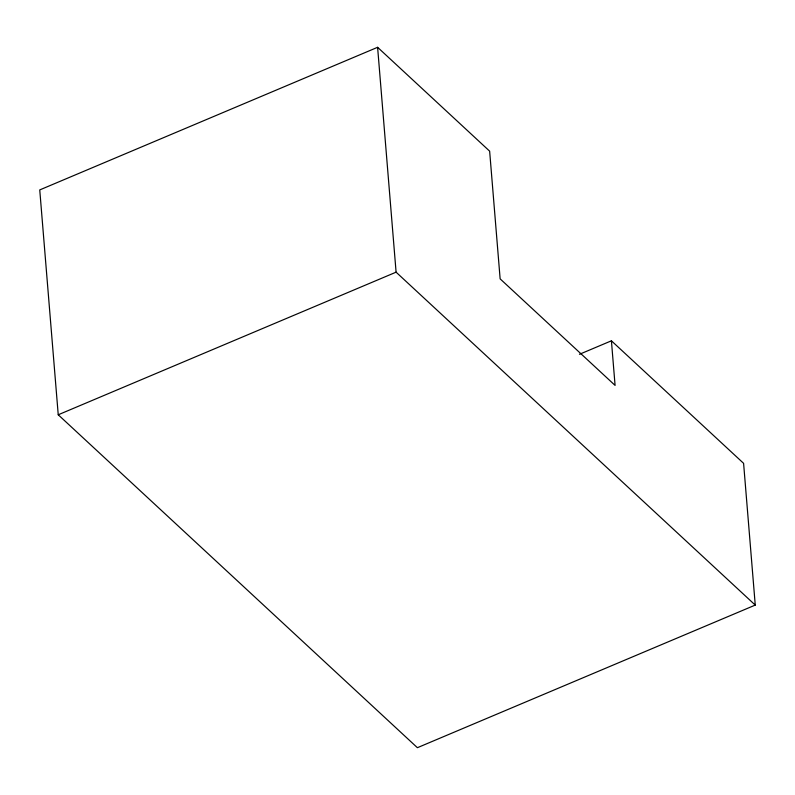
<?xml version="1.0" encoding="UTF-8"?>
<svg xmlns="http://www.w3.org/2000/svg" width="795" height="795" viewBox="0 0 795 795"><rect width="100%" height="100%" fill="white"/><g stroke="black" fill="none" stroke-linecap="round" stroke-linejoin="round"><path stroke-width="1.19" d="M611.415 340.807L615.082 385.396L500.135 278.856L489.641 151.159L377.605 47.303L39.75 189.916L58.234 414.781L417.395 747.697L755.25 605.084L743.593 463.326L611.415 340.807L579.456 354.292M58.234 414.781L396.089 272.168L755.25 605.084M377.605 47.303L396.089 272.168"/></g></svg>
